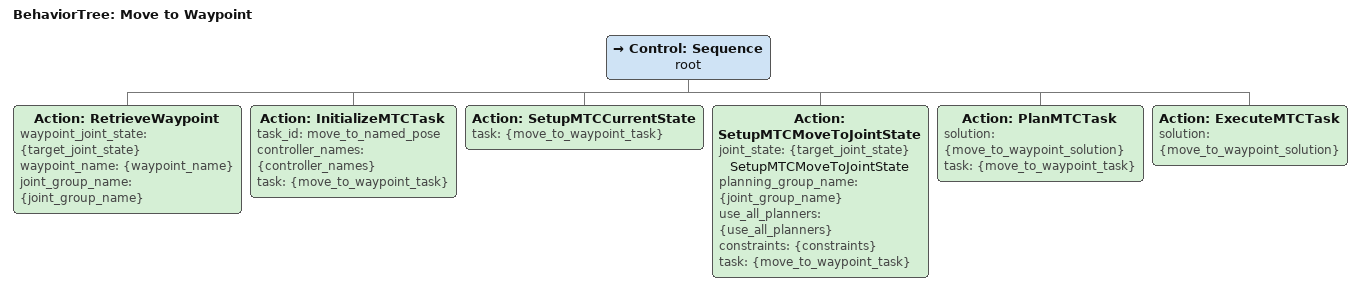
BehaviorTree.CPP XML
<?xml version='1.0' encoding='UTF-8'?>
<root BTCPP_format="4" main_tree_to_execute="Move to Waypoint">
  <BehaviorTree ID="Move to Waypoint" _description="This Objective is used when moving to one of the saved waypoints in your site configuration">
    <Control ID="Sequence" name="root">
      <Action ID="RetrieveWaypoint" waypoint_joint_state="{target_joint_state}" waypoint_name="{waypoint_name}" joint_group_name="{joint_group_name}"/>
      <Action ID="InitializeMTCTask" task_id="move_to_named_pose" controller_names="{controller_names}" task="{move_to_waypoint_task}"/>
      <Action ID="SetupMTCCurrentState" task="{move_to_waypoint_task}"/>
      <Action ID="SetupMTCMoveToJointState" joint_state="{target_joint_state}" name="SetupMTCMoveToJointState" planning_group_name="{joint_group_name}" use_all_planners="{use_all_planners}" constraints="{constraints}" task="{move_to_waypoint_task}"/>
      <Action ID="PlanMTCTask" solution="{move_to_waypoint_solution}" task="{move_to_waypoint_task}"/>
      <Action ID="ExecuteMTCTask" solution="{move_to_waypoint_solution}"/>
    </Control>
  </BehaviorTree>
</root>
